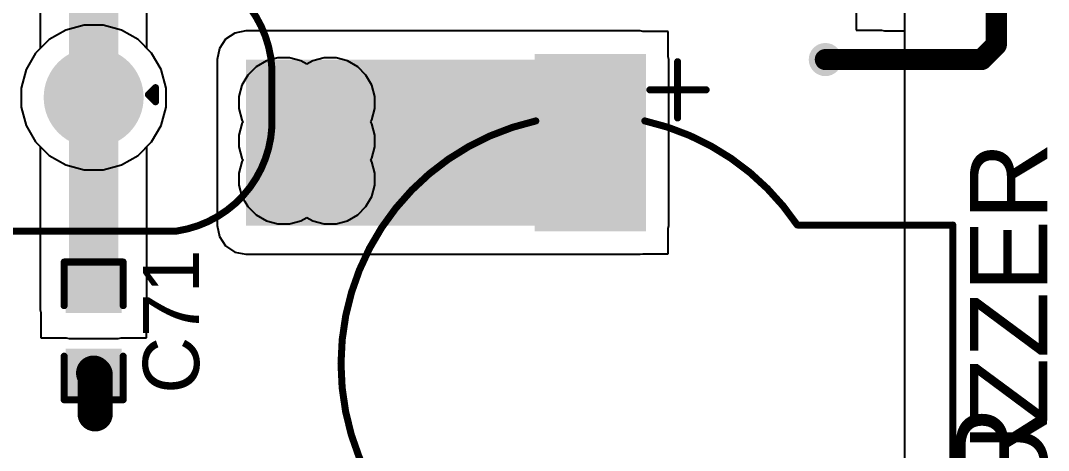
# Model space of a CAD drawing. Header units: millimetres. Extents: x -3 to 5437, y -3 to 5435.
# Drawn here: x 183.49 to 202.04, y 89.31 to 97.07 of the extents above; entities that cross this region are included whole.
import ezdxf

# ---------------------------------------------------------------- set-up
doc = ezdxf.new("R2010")
doc.units = ezdxf.units.MM
for name, color, linetype in [('BottomLayer', 5, 'Continuous'), ('BottomSolder', 6, 'Continuous'), ('MultiLayer', 9, 'Continuous'), ('PadHoleLayer', 156, 'Continuous'), ('TopLayer', 1, 'Continuous'), ('TopOverlay', 2, 'Continuous'), ('TopPaste', 8, 'Continuous'), ('TopSolder', 216, 'Continuous'), ('ViaHoleLayer', 16, 'Continuous')]:
    doc.layers.add(name, color=color, linetype=linetype)
doc.styles.add('Arial', font='', dxfattribs={"height": 0.2})
doc.styles.get('Arial').set_extended_font_data('Arial')

# ---------------------------------------------------------------- blocks, each defined once
blk = doc.blocks.new('HC_49S_2P_273')
at = {"layer": 'BottomLayer'}
h = blk.add_hatch(color=5, dxfattribs=at)
edge = h.paths.add_edge_path()
edge.add_arc((-2.44, 0), 0.8, 0, 360)
h = blk.add_hatch(color=5, dxfattribs=at)
edge = h.paths.add_edge_path()
edge.add_arc((2.44, 0), 0.8, 0, 360)
at = {"layer": 'BottomSolder'}
h = blk.add_hatch(color=6, dxfattribs=at)
edge = h.paths.add_edge_path()
edge.add_arc((-2.44, 0), 0.902, 0, 360)
h = blk.add_hatch(color=6, dxfattribs=at)
edge = h.paths.add_edge_path()
edge.add_arc((2.44, 0), 0.902, 0, 360)
at = {"layer": 'MultiLayer'}
h = blk.add_hatch(color=9, dxfattribs=at)
edge = h.paths.add_edge_path()
edge.add_arc((-2.44, 0), 0.8, 0, 360)
h = blk.add_hatch(color=9, dxfattribs=at)
edge = h.paths.add_edge_path()
edge.add_arc((2.44, 0), 0.8, 0, 360)
at = {"layer": 'PadHoleLayer'}
h = blk.add_hatch(color=156, dxfattribs=at)
edge = h.paths.add_edge_path()
edge.add_arc((-2.44, 0), 0.45, 0, 360)
h = blk.add_hatch(color=156, dxfattribs=at)
edge = h.paths.add_edge_path()
edge.add_arc((2.44, 0), 0.45, 0, 360)
at = {"layer": 'TopLayer'}
h = blk.add_hatch(color=1, dxfattribs=at)
edge = h.paths.add_edge_path()
edge.add_arc((-2.44, 0), 0.8, 0, 360)
h = blk.add_hatch(color=1, dxfattribs=at)
edge = h.paths.add_edge_path()
edge.add_arc((2.44, 0), 0.8, 0, 360)
at = {"layer": 'TopSolder'}
h = blk.add_hatch(color=216, dxfattribs=at)
edge = h.paths.add_edge_path()
edge.add_arc((-2.44, 0), 0.902, 0, 360)
h = blk.add_hatch(color=216, dxfattribs=at)
edge = h.paths.add_edge_path()
edge.add_arc((2.44, 0), 0.902, 0, 360)
at = {"layer": 'TopOverlay', "const_width": 0.127}
for points in [[(-5.658, 0.33, -0.384798), (-3.937, 2.413)], [(3.937, 2.413, -0.384798), (5.658, 0.33)], [(-3.937, -2.413, -0.384798), (-5.658, -0.33)], [(5.658, -0.33, -0.384798), (3.937, -2.413)]]:
    blk.add_lwpolyline(points, format="xyb", dxfattribs=at)
for points in [[(3.912, 2.413), (-3.937, 2.413)], [(-5.658, 0.33), (-5.658, -0.33)], [(5.658, 0.33), (5.658, -0.33)], [(-0.483, 0.305), (-0.483, -0.356)], [(-0.229, 0.305), (-0.229, -0.356)], [(0.254, 0.305), (-0.229, 0.305)], [(0.254, 0.305), (0.254, -0.356)], [(0.508, 0.305), (0.508, -0.356)], [(-3.429, -0.051), (-3.556, 0.076)], [(-3.556, 0.076), (-3.556, -0.178)], [(-3.429, -0.051), (-3.556, -0.178)], [(-0.483, -0.025), (-0.737, -0.025)], [(0.762, -0.025), (0.508, -0.025)], [(0.254, -0.356), (-0.229, -0.356)], [(3.937, -2.413), (-3.937, -2.413)]]:
    blk.add_lwpolyline(points, dxfattribs=at)
at = {"layer": 'TopOverlay', "const_width": 0.0635}
for points in [[(-3.969, 2.413, 1), (-3.905, 2.413, 1)], [(-3.969, 2.413, 1), (-3.905, 2.413, 1)], [(3.88, 2.413, 1), (3.943, 2.413, 1)], [(3.905, 2.413, 1), (3.969, 2.413, 1)], [(-5.69, 0.33, 1), (-5.626, 0.33, 1)], [(-5.69, 0.33, 1), (-5.626, 0.33, 1)], [(5.626, 0.33, 1), (5.69, 0.33, 1)], [(5.626, 0.33, 1), (5.69, 0.33, 1)], [(-0.514, 0.305, 1), (-0.451, 0.305, 1)], [(-0.26, 0.305, 1), (-0.197, 0.305, 1)], [(-0.26, 0.305, 1), (-0.197, 0.305, 1)], [(0.222, 0.305, 1), (0.286, 0.305, 1)], [(0.222, 0.305, 1), (0.286, 0.305, 1)], [(0.476, 0.305, 1), (0.54, 0.305, 1)], [(-3.588, 0.076, 1), (-3.524, 0.076, 1)], [(-3.588, 0.076, 1), (-3.524, 0.076, 1)], [(-3.461, -0.051, 1), (-3.397, -0.051, 1)], [(-3.461, -0.051, 1), (-3.397, -0.051, 1)], [(-0.768, -0.025, 1), (-0.705, -0.025, 1)], [(-0.514, -0.025, 1), (-0.451, -0.025, 1)], [(0.476, -0.025, 1), (0.54, -0.025, 1)], [(0.73, -0.025, 1), (0.794, -0.025, 1)], [(-3.588, -0.178, 1), (-3.524, -0.178, 1)], [(-3.588, -0.178, 1), (-3.524, -0.178, 1)], [(-5.69, -0.33, 1), (-5.626, -0.33, 1)], [(-5.69, -0.33, 1), (-5.626, -0.33, 1)], [(-0.514, -0.356, 1), (-0.451, -0.356, 1)], [(-0.26, -0.356, 1), (-0.197, -0.356, 1)], [(-0.26, -0.356, 1), (-0.197, -0.356, 1)], [(0.222, -0.356, 1), (0.286, -0.356, 1)], [(0.222, -0.356, 1), (0.286, -0.356, 1)], [(0.476, -0.356, 1), (0.54, -0.356, 1)], [(5.626, -0.33, 1), (5.69, -0.33, 1)], [(5.626, -0.33, 1), (5.69, -0.33, 1)], [(-3.969, -2.413, 1), (-3.905, -2.413, 1)], [(-3.969, -2.413, 1), (-3.905, -2.413, 1)], [(3.905, -2.413, 1), (3.969, -2.413, 1)], [(3.905, -2.413, 1), (3.969, -2.413, 1)]]:
    blk.add_lwpolyline(points, format="xyb", close=True, dxfattribs=at)
blk = doc.blocks.new('C___0603_279')
at = {"layer": 'TopLayer'}
for points in [[(-0.381, 0.445), (-0.381, -0.445), (-1.143, -0.445), (-1.143, 0.445)], [(1.143, 0.445), (1.143, -0.445), (0.381, -0.445), (0.381, 0.445)]]:
    blk.add_hatch(color=1, dxfattribs=at).paths.add_polyline_path(points)
at = {"layer": 'TopPaste'}
for points in [[(-0.381, 0.445), (-0.381, -0.445), (-1.143, -0.445), (-1.143, 0.445)], [(1.143, 0.445), (1.143, -0.445), (0.381, -0.445), (0.381, 0.445)]]:
    blk.add_hatch(color=8, dxfattribs=at).paths.add_polyline_path(points)
at = {"layer": 'TopSolder'}
for points in [[(-0.321, 0.504), (-0.321, -0.504), (-1.203, -0.504), (-1.203, 0.504)], [(1.203, 0.504), (1.203, -0.504), (0.321, -0.504), (0.321, 0.504)]]:
    blk.add_hatch(color=216, dxfattribs=at).paths.add_polyline_path(points)
at = {"layer": 'TopOverlay', "const_width": 0.127}
for points in [[(-1.245, 0.533), (-0.457, 0.533)], [(-1.245, 0.533), (-1.245, -0.533)], [(0.457, 0.533), (1.245, 0.533)], [(1.245, 0.533), (1.245, -0.533)], [(-1.245, -0.533), (-0.457, -0.533)], [(0.457, -0.533), (1.245, -0.533)]]:
    blk.add_lwpolyline(points, dxfattribs=at)
at = {"layer": 'TopOverlay', "const_width": 0.0635}
for points in [[(-1.276, 0.533, 1), (-1.213, 0.533, 1)], [(-1.276, 0.533, 1), (-1.213, 0.533, 1)], [(-0.489, 0.533, 1), (-0.425, 0.533, 1)], [(0.425, 0.533, 1), (0.489, 0.533, 1)], [(1.213, 0.533, 1), (1.276, 0.533, 1)], [(1.213, 0.533, 1), (1.276, 0.533, 1)], [(-1.276, -0.533, 1), (-1.213, -0.533, 1)], [(-1.276, -0.533, 1), (-1.213, -0.533, 1)], [(-0.489, -0.533, 1), (-0.425, -0.533, 1)], [(0.425, -0.533, 1), (0.489, -0.533, 1)], [(1.213, -0.533, 1), (1.276, -0.533, 1)], [(1.213, -0.533, 1), (1.276, -0.533, 1)]]:
    blk.add_lwpolyline(points, format="xyb", close=True, dxfattribs=at)
blk = doc.blocks.new('YS_SBZ9032C03R16_411')
at = {"layer": 'TopLayer'}
for points in [[(-5.5, 0.9), (-2.5, 0.9), (-2.5, -0.9), (-5.5, -0.9)], [(2.5, 0.9), (5.5, 0.9), (5.5, -0.9), (2.5, -0.9)]]:
    blk.add_hatch(color=1, dxfattribs=at).paths.add_polyline_path(points)
at = {"layer": 'TopPaste'}
for points in [[(-5.5, 0.9), (-2.5, 0.9), (-2.5, -0.9), (-5.5, -0.9)], [(2.5, 0.9), (5.5, 0.9), (5.5, -0.9), (2.5, -0.9)]]:
    blk.add_hatch(color=8, dxfattribs=at).paths.add_polyline_path(points)
at = {"layer": 'TopSolder'}
for points in [[(-5.602, 1.002), (-2.398, 1.002), (-2.398, -1.002), (-5.602, -1.002)], [(2.398, 1.002), (5.602, 1.002), (5.602, -1.002), (2.398, -1.002)]]:
    blk.add_hatch(color=216, dxfattribs=at).paths.add_polyline_path(points)
at = {"layer": 'TopOverlay', "const_width": 0.127}
for points in [[(2.51, 6.543), (-2.51, 6.543)], [(-2.51, 3.735), (-2.51, 6.543)], [(2.51, 3.735), (2.51, 6.543)], [(-4.953, 1.075), (-4.953, 2.091)], [(-4.445, 1.575), (-5.461, 1.575)], [(6.058, 1.27), (5.042, 1.27)]]:
    blk.add_lwpolyline(points, dxfattribs=at)
at = {"layer": 'TopOverlay', "const_width": 0.0635}
for points in [[(-2.542, 6.543, 1), (-2.479, 6.543, 1)], [(-2.542, 6.543, 1), (-2.479, 6.543, 1)], [(2.479, 6.543, 1), (2.542, 6.543, 1)], [(2.479, 6.543, 1), (2.542, 6.543, 1)], [(-2.542, 3.735, 1), (-2.479, 3.735, 1)], [(-2.542, 3.735, 1), (-2.479, 3.735, 1)], [(2.479, 3.735, 1), (2.542, 3.735, 1)], [(2.479, 3.735, 1), (2.542, 3.735, 1)], [(-4.985, 2.091, 1), (-4.921, 2.091, 1)], [(-5.493, 1.575, 1), (-5.429, 1.575, 1)], [(-4.477, 1.575, 1), (-4.413, 1.575, 1)], [(5.011, 1.27, 1), (5.074, 1.27, 1)], [(6.027, 1.27, 1), (6.09, 1.27, 1)], [(-4.985, 1.075, 1), (-4.921, 1.075, 1)], [(-4.423, 0.984, 1), (-4.359, 0.984, 1)], [(4.359, 0.984, 1), (4.423, 0.984, 1)], [(-4.423, -0.984, 1), (-4.359, -0.984, 1)], [(4.358, -0.992, 1), (4.421, -0.992, 1)]]:
    blk.add_lwpolyline(points, format="xyb", close=True, dxfattribs=at)
at = {"layer": 'TopOverlay', "const_width": 0.127}
for points in [[(-4.391, 0.984, -0.191928), (-2.51, 3.735)], [(2.51, 3.735, -0.191928), (4.391, 0.984)], [(4.389, -0.992, -0.799951), (-4.391, -0.984)]]:
    blk.add_lwpolyline(points, format="xyb", dxfattribs=at)

msp = doc.modelspace()

# ---------------------------------------------------------------- hatches: boundary and pattern name
at = {"layer": 'BottomLayer'}
h = msp.add_hatch(color=5, dxfattribs=at)
edge = h.paths.add_edge_path()
edge.add_arc((198.015, 96.369), 0.3, 0, 360)
h = msp.add_hatch(color=5, dxfattribs=at)
edge = h.paths.add_edge_path()
edge.add_arc((188.239, 95.593), 0.3, 0, 360)
h = msp.add_hatch(color=5, dxfattribs=at)
edge = h.paths.add_edge_path()
edge.add_arc((189.078, 95.593), 0.3, 0, 360)
h = msp.add_hatch(color=5, dxfattribs=at)
edge = h.paths.add_edge_path()
edge.add_arc((188.239, 94.898), 0.3, 0, 360)
h = msp.add_hatch(color=5, dxfattribs=at)
edge = h.paths.add_edge_path()
edge.add_arc((189.078, 94.898), 0.3, 0, 360)
h = msp.add_hatch(color=5, dxfattribs=at)
edge = h.paths.add_edge_path()
edge.add_arc((188.239, 94.209), 0.3, 0, 360)
h = msp.add_hatch(color=5, dxfattribs=at)
edge = h.paths.add_edge_path()
edge.add_arc((189.078, 94.209), 0.3, 0, 360)
h = msp.add_hatch(color=5, dxfattribs=at)
edge = h.paths.add_edge_path()
edge.add_arc((184.836, 89.967), 0.3, 0, 360)
at = {"layer": 'BottomSolder'}
h = msp.add_hatch(color=6, dxfattribs=at)
edge = h.paths.add_edge_path()
edge.add_arc((198.015, 96.369), 0.15, 0, 360)
h = msp.add_hatch(color=6, dxfattribs=at)
edge = h.paths.add_edge_path()
edge.add_arc((188.239, 95.593), 0.15, 0, 360)
h = msp.add_hatch(color=6, dxfattribs=at)
edge = h.paths.add_edge_path()
edge.add_arc((189.078, 95.593), 0.15, 0, 360)
h = msp.add_hatch(color=6, dxfattribs=at)
edge = h.paths.add_edge_path()
edge.add_arc((188.239, 94.898), 0.15, 0, 360)
h = msp.add_hatch(color=6, dxfattribs=at)
edge = h.paths.add_edge_path()
edge.add_arc((189.078, 94.898), 0.15, 0, 360)
h = msp.add_hatch(color=6, dxfattribs=at)
edge = h.paths.add_edge_path()
edge.add_arc((188.239, 94.209), 0.15, 0, 360)
h = msp.add_hatch(color=6, dxfattribs=at)
edge = h.paths.add_edge_path()
edge.add_arc((189.078, 94.209), 0.15, 0, 360)
h = msp.add_hatch(color=6, dxfattribs=at)
edge = h.paths.add_edge_path()
edge.add_arc((184.836, 89.967), 0.15, 0, 360)
at = {"layer": 'TopLayer'}
for points in [[(184.364, 91.847), (185.253, 91.847), (185.253, 99.553), (184.364, 99.553)], [(187.557, 93.369), (194.673, 93.369), (194.673, 96.369), (187.557, 96.369)]]:
    msp.add_hatch(color=1, dxfattribs=at).paths.add_polyline_path(points)
h = msp.add_hatch(color=1, dxfattribs=at)
edge = h.paths.add_edge_path()
edge.add_arc((198.015, 96.369), 0.3, 0, 360)
h = msp.add_hatch(color=1, dxfattribs=at)
edge = h.paths.add_edge_path()
edge.add_arc((188.239, 95.593), 0.3, 0, 360)
h = msp.add_hatch(color=1, dxfattribs=at)
edge = h.paths.add_edge_path()
edge.add_arc((189.078, 95.593), 0.3, 0, 360)
h = msp.add_hatch(color=1, dxfattribs=at)
edge = h.paths.add_edge_path()
edge.add_arc((188.239, 94.898), 0.3, 0, 360)
h = msp.add_hatch(color=1, dxfattribs=at)
edge = h.paths.add_edge_path()
edge.add_arc((189.078, 94.898), 0.3, 0, 360)
h = msp.add_hatch(color=1, dxfattribs=at)
edge = h.paths.add_edge_path()
edge.add_arc((188.239, 94.209), 0.3, 0, 360)
h = msp.add_hatch(color=1, dxfattribs=at)
edge = h.paths.add_edge_path()
edge.add_arc((189.078, 94.209), 0.3, 0, 360)
h = msp.add_hatch(color=1, dxfattribs=at)
edge = h.paths.add_edge_path()
edge.add_arc((184.836, 89.967), 0.3, 0, 360)
at = {"layer": 'TopSolder'}
h = msp.add_hatch(color=216, dxfattribs=at)
edge = h.paths.add_edge_path()
edge.add_arc((198.015, 96.369), 0.15, 0, 360)
h = msp.add_hatch(color=216, dxfattribs=at)
edge = h.paths.add_edge_path()
edge.add_arc((188.239, 95.593), 0.15, 0, 360)
h = msp.add_hatch(color=216, dxfattribs=at)
edge = h.paths.add_edge_path()
edge.add_arc((189.078, 95.593), 0.15, 0, 360)
h = msp.add_hatch(color=216, dxfattribs=at)
edge = h.paths.add_edge_path()
edge.add_arc((188.239, 94.898), 0.15, 0, 360)
h = msp.add_hatch(color=216, dxfattribs=at)
edge = h.paths.add_edge_path()
edge.add_arc((189.078, 94.898), 0.15, 0, 360)
h = msp.add_hatch(color=216, dxfattribs=at)
edge = h.paths.add_edge_path()
edge.add_arc((188.239, 94.209), 0.15, 0, 360)
h = msp.add_hatch(color=216, dxfattribs=at)
edge = h.paths.add_edge_path()
edge.add_arc((189.078, 94.209), 0.15, 0, 360)
h = msp.add_hatch(color=216, dxfattribs=at)
edge = h.paths.add_edge_path()
edge.add_arc((184.836, 89.967), 0.15, 0, 360)
at = {"layer": 'ViaHoleLayer'}
h = msp.add_hatch(color=16, dxfattribs=at)
edge = h.paths.add_edge_path()
edge.add_arc((198.015, 96.369), 0.15, 0, 360)
h = msp.add_hatch(color=16, dxfattribs=at)
edge = h.paths.add_edge_path()
edge.add_arc((188.239, 95.593), 0.15, 0, 360)
h = msp.add_hatch(color=16, dxfattribs=at)
edge = h.paths.add_edge_path()
edge.add_arc((189.078, 95.593), 0.15, 0, 360)
h = msp.add_hatch(color=16, dxfattribs=at)
edge = h.paths.add_edge_path()
edge.add_arc((188.239, 94.898), 0.15, 0, 360)
h = msp.add_hatch(color=16, dxfattribs=at)
edge = h.paths.add_edge_path()
edge.add_arc((189.078, 94.898), 0.15, 0, 360)
h = msp.add_hatch(color=16, dxfattribs=at)
edge = h.paths.add_edge_path()
edge.add_arc((188.239, 94.209), 0.15, 0, 360)
h = msp.add_hatch(color=16, dxfattribs=at)
edge = h.paths.add_edge_path()
edge.add_arc((189.078, 94.209), 0.15, 0, 360)
h = msp.add_hatch(color=16, dxfattribs=at)
edge = h.paths.add_edge_path()
edge.add_arc((184.836, 89.967), 0.15, 0, 360)

# ---------------------------------------------------------------- linework, layer by layer
at = {"layer": 'BottomLayer'}
for p, q in [((199.443, 102.985), (199.443, 87.178)), ((184.304, 96.902), (184.006, 96.729)), ((184.636, 96.991), (184.304, 96.902)), ((184.981, 96.991), (184.636, 96.991)), ((185.314, 96.902), (184.981, 96.991)), ((185.612, 96.729), (185.314, 96.902)), ((184.006, 96.729), (183.762, 96.486)), ((185.855, 96.486), (185.612, 96.729)), ((183.762, 96.486), (183.59, 96.188)), ((186.027, 96.188), (185.855, 96.486)), ((187.928, 96.346), (187.743, 96.24)), ((188.133, 96.401), (187.928, 96.346)), ((188.346, 96.401), (188.133, 96.401)), ((188.551, 96.346), (188.346, 96.401)), ((188.659, 96.284), (188.551, 96.346)), ((188.766, 96.346), (188.659, 96.284)), ((188.971, 96.401), (188.766, 96.346)), ((189.184, 96.401), (188.971, 96.401)), ((189.389, 96.346), (189.184, 96.401)), ((189.574, 96.24), (189.389, 96.346)), ((183.59, 96.188), (183.501, 95.855)), ((186.117, 95.855), (186.027, 96.188)), ((187.743, 96.24), (187.593, 96.089)), ((189.724, 96.089), (189.574, 96.24)), ((187.593, 96.089), (187.486, 95.905)), ((189.831, 95.905), (189.724, 96.089)), ((183.501, 95.855), (183.501, 95.51)), ((186.117, 95.51), (186.117, 95.855)), ((187.486, 95.905), (187.431, 95.699)), ((189.886, 95.699), (189.831, 95.905)), ((187.431, 95.699), (187.431, 95.487)), ((189.886, 95.487), (189.886, 95.699)), ((183.501, 95.51), (183.59, 95.178)), ((186.027, 95.178), (186.117, 95.51)), ((187.431, 95.487), (187.486, 95.281)), ((189.831, 95.281), (189.886, 95.487)), ((183.59, 95.178), (183.762, 94.88)), ((185.855, 94.88), (186.027, 95.178)), ((187.486, 95.21), (187.431, 95.005)), ((187.486, 95.281), (187.507, 95.246)), ((187.507, 95.246), (187.486, 95.21)), ((189.81, 95.246), (189.831, 95.281)), ((189.831, 95.21), (189.81, 95.246)), ((189.886, 95.005), (189.831, 95.21)), ((187.431, 95.005), (187.431, 94.792)), ((189.886, 94.792), (189.886, 95.005)), ((183.762, 94.88), (184.006, 94.636)), ((185.612, 94.636), (185.855, 94.88)), ((184.006, 94.636), (184.304, 94.464)), ((185.314, 94.464), (185.612, 94.636)), ((187.431, 94.792), (187.486, 94.586)), ((189.831, 94.586), (189.886, 94.792)), ((184.304, 94.464), (184.636, 94.375)), ((184.981, 94.375), (185.314, 94.464)), ((187.486, 94.52), (187.431, 94.315)), ((187.486, 94.586), (187.506, 94.553)), ((187.506, 94.553), (187.486, 94.52)), ((189.811, 94.553), (189.831, 94.586)), ((189.831, 94.52), (189.811, 94.553)), ((189.886, 94.315), (189.831, 94.52)), ((184.636, 94.375), (184.981, 94.375)), ((187.431, 94.315), (187.431, 94.102)), ((189.886, 94.102), (189.886, 94.315)), ((187.431, 94.102), (187.486, 93.897)), ((189.831, 93.897), (189.886, 94.102)), ((187.486, 93.897), (187.593, 93.712)), ((189.724, 93.712), (189.831, 93.897)), ((187.593, 93.712), (187.743, 93.562)), ((189.574, 93.562), (189.724, 93.712)), ((187.743, 93.562), (187.928, 93.456)), ((188.551, 93.456), (188.659, 93.518)), ((188.659, 93.518), (188.766, 93.456)), ((189.389, 93.456), (189.574, 93.562)), ((187.928, 93.456), (188.133, 93.401)), ((188.133, 93.401), (188.346, 93.401)), ((188.346, 93.401), (188.551, 93.456)), ((188.766, 93.456), (188.971, 93.401)), ((188.971, 93.401), (189.184, 93.401)), ((189.184, 93.401), (189.389, 93.456))]:
    msp.add_line(p, q, dxfattribs=at)
at = {"layer": 'TopLayer'}
for p, q in [((183.846, 98.695), (183.846, 96.57)), ((185.771, 96.57), (185.771, 98.695)), ((198.573, 97.357), (198.573, 96.899)), ((187.359, 96.847), (187.191, 96.735)), ((187.557, 96.887), (187.359, 96.847)), ((194.673, 96.887), (187.557, 96.887)), ((194.723, 96.877), (194.673, 96.887)), ((195.181, 96.877), (194.723, 96.877)), ((195.181, 96.419), (195.181, 96.877)), ((198.573, 96.899), (199.031, 96.899)), ((199.031, 96.899), (199.081, 96.89)), ((199.081, 96.89), (199.443, 96.89)), ((199.443, 96.89), (199.443, 2.751)), ((187.191, 96.735), (187.078, 96.567)), ((183.762, 96.486), (183.59, 96.188)), ((183.846, 96.57), (183.762, 96.486)), ((185.855, 96.486), (185.771, 96.57)), ((186.027, 96.188), (185.855, 96.486)), ((187.078, 96.567), (187.039, 96.369)), ((187.039, 96.369), (187.039, 93.369)), ((195.191, 96.369), (195.181, 96.419)), ((195.191, 93.369), (195.191, 96.369)), ((183.59, 96.188), (183.501, 95.855)), ((186.117, 95.855), (186.027, 96.188)), ((183.501, 95.855), (183.501, 95.51)), ((186.117, 95.51), (186.117, 95.855)), ((183.501, 95.51), (183.59, 95.178)), ((186.027, 95.178), (186.117, 95.51)), ((183.59, 95.178), (183.762, 94.88)), ((185.855, 94.88), (186.027, 95.178)), ((183.762, 94.88), (183.846, 94.795)), ((185.771, 94.795), (185.855, 94.88)), ((183.846, 94.795), (183.846, 91.847)), ((185.771, 91.847), (185.771, 94.795)), ((187.039, 93.369), (187.078, 93.171)), ((195.181, 93.319), (195.191, 93.369)), ((195.181, 92.861), (195.181, 93.319)), ((187.078, 93.171), (187.191, 93.003)), ((187.191, 93.003), (187.359, 92.89)), ((187.359, 92.89), (187.557, 92.851)), ((187.557, 92.851), (194.673, 92.851)), ((194.673, 92.851), (194.723, 92.861)), ((194.723, 92.861), (195.181, 92.861)), ((183.846, 91.847), (183.856, 91.797)), ((185.761, 91.797), (185.771, 91.847)), ((183.856, 91.797), (183.856, 91.339)), ((185.761, 91.339), (185.761, 91.797)), ((183.856, 91.339), (184.314, 91.339)), ((184.314, 91.339), (184.364, 91.329)), ((184.364, 91.329), (185.253, 91.329)), ((185.253, 91.329), (185.303, 91.339)), ((185.303, 91.339), (185.761, 91.339))]:
    msp.add_line(p, q, dxfattribs=at)
for points, const_width in [([(201.101, 96.634), (201.101, 97.892)], 0.381), ([(200.836, 96.369), (201.101, 96.634)], 0.381), ([(198.015, 96.369), (200.836, 96.369)], 0.381), ([(184.809, 90.704), (184.836, 90.677)], 0.635), ([(184.836, 89.967), (184.836, 90.677)], 0.635)]:
    msp.add_lwpolyline(points, dxfattribs=dict(at, const_width=const_width))
for points, const_width in [([(201.006, 96.634, 1), (201.196, 96.634, 1)], 0.191), ([(201.006, 96.634, 1), (201.196, 96.634, 1)], 0.191), ([(197.92, 96.369, 1), (198.11, 96.369, 1)], 0.191), ([(200.741, 96.369, 1), (200.931, 96.369, 1)], 0.191), ([(200.741, 96.369, 1), (200.931, 96.369, 1)], 0.191), ([(184.65, 90.704, 1), (184.967, 90.704, 1)], 0.318), ([(184.677, 90.677, 1), (184.995, 90.677, 1)], 0.318), ([(184.677, 90.677, 1), (184.995, 90.677, 1)], 0.318), ([(184.677, 89.967, 1), (184.995, 89.967, 1)], 0.318)]:
    msp.add_lwpolyline(points, format="xyb", close=True, dxfattribs=dict(at, const_width=const_width))

# ---------------------------------------------------------------- block references
for name, p, rotation in [('HC_49S_2P_273', (182.369, 95.683), 180), ('YS_SBZ9032C03R16_411', (193.773, 90.869), 270), ('C___0603_279', (184.809, 91.466), 90)]:
    msp.add_blockref(name, p, dxfattribs=dict(rotation=rotation))

# ---------------------------------------------------------------- texts
at = {"layer": 'TopOverlay', "style": 'Arial'}
for s, height, p in [('BUZZER', 1.397, (202.021, 87.072)), ('C71', 1.016, (186.713, 90.332)), ('LEVEL SENSOR', 1.651, (202.018, 72.578))]:
    msp.add_text(s, height=height, rotation=90, dxfattribs=at).set_placement(p)

doc.saveas('drawing.dxf')
